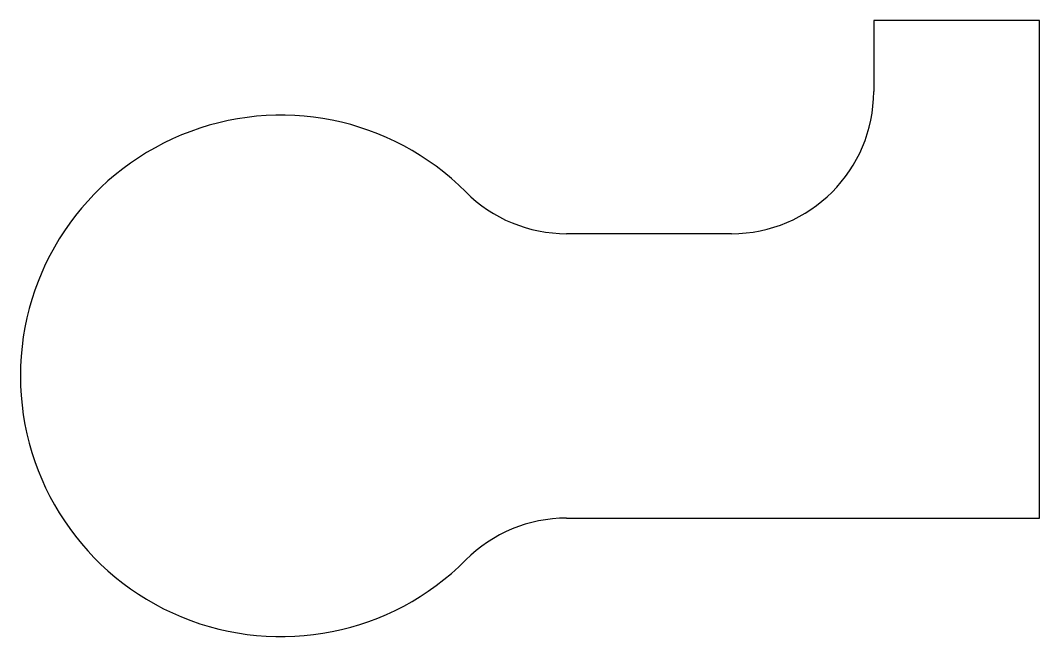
# Model space of a CAD drawing. Extents: x -78 to 42, y -68 to 68.
# Drawn here: x -77.5 to -56, y -5.5 to 7.5 of the extents above.
import ezdxf

# ---------------------------------------------------------------- set-up
doc = ezdxf.new("R2010")
doc.units = 0
doc.layers.add('MODELSKETCH_VISIBLE', color=7, linetype='CONTINUOUS')

msp = doc.modelspace()

# ---------------------------------------------------------------- linework, layer by layer
at = {"layer": 'MODELSKETCH_VISIBLE'}
for p, q in [((-56, 7.5), (-59.5, 7.5)), ((-59.5, 7.5), (-59.5, 6)), ((-56, -3), (-56, 7.5)), ((-62.5, 3), (-65.979, 3)), ((-65.979, -3), (-56, -3))]:
    msp.add_line(p, q, dxfattribs=at)
for centre, radius, start, end in [((-62.5, 6), 3, 270, 0), ((-72, 0), 5.5, 44.9009, 315.0991), ((-65.979, 6), 3, 224.9009, 270), ((-65.979, -6), 3, 90, 135.0991)]:
    msp.add_arc(centre, radius, start, end, dxfattribs=at)

doc.saveas('drawing.dxf')
